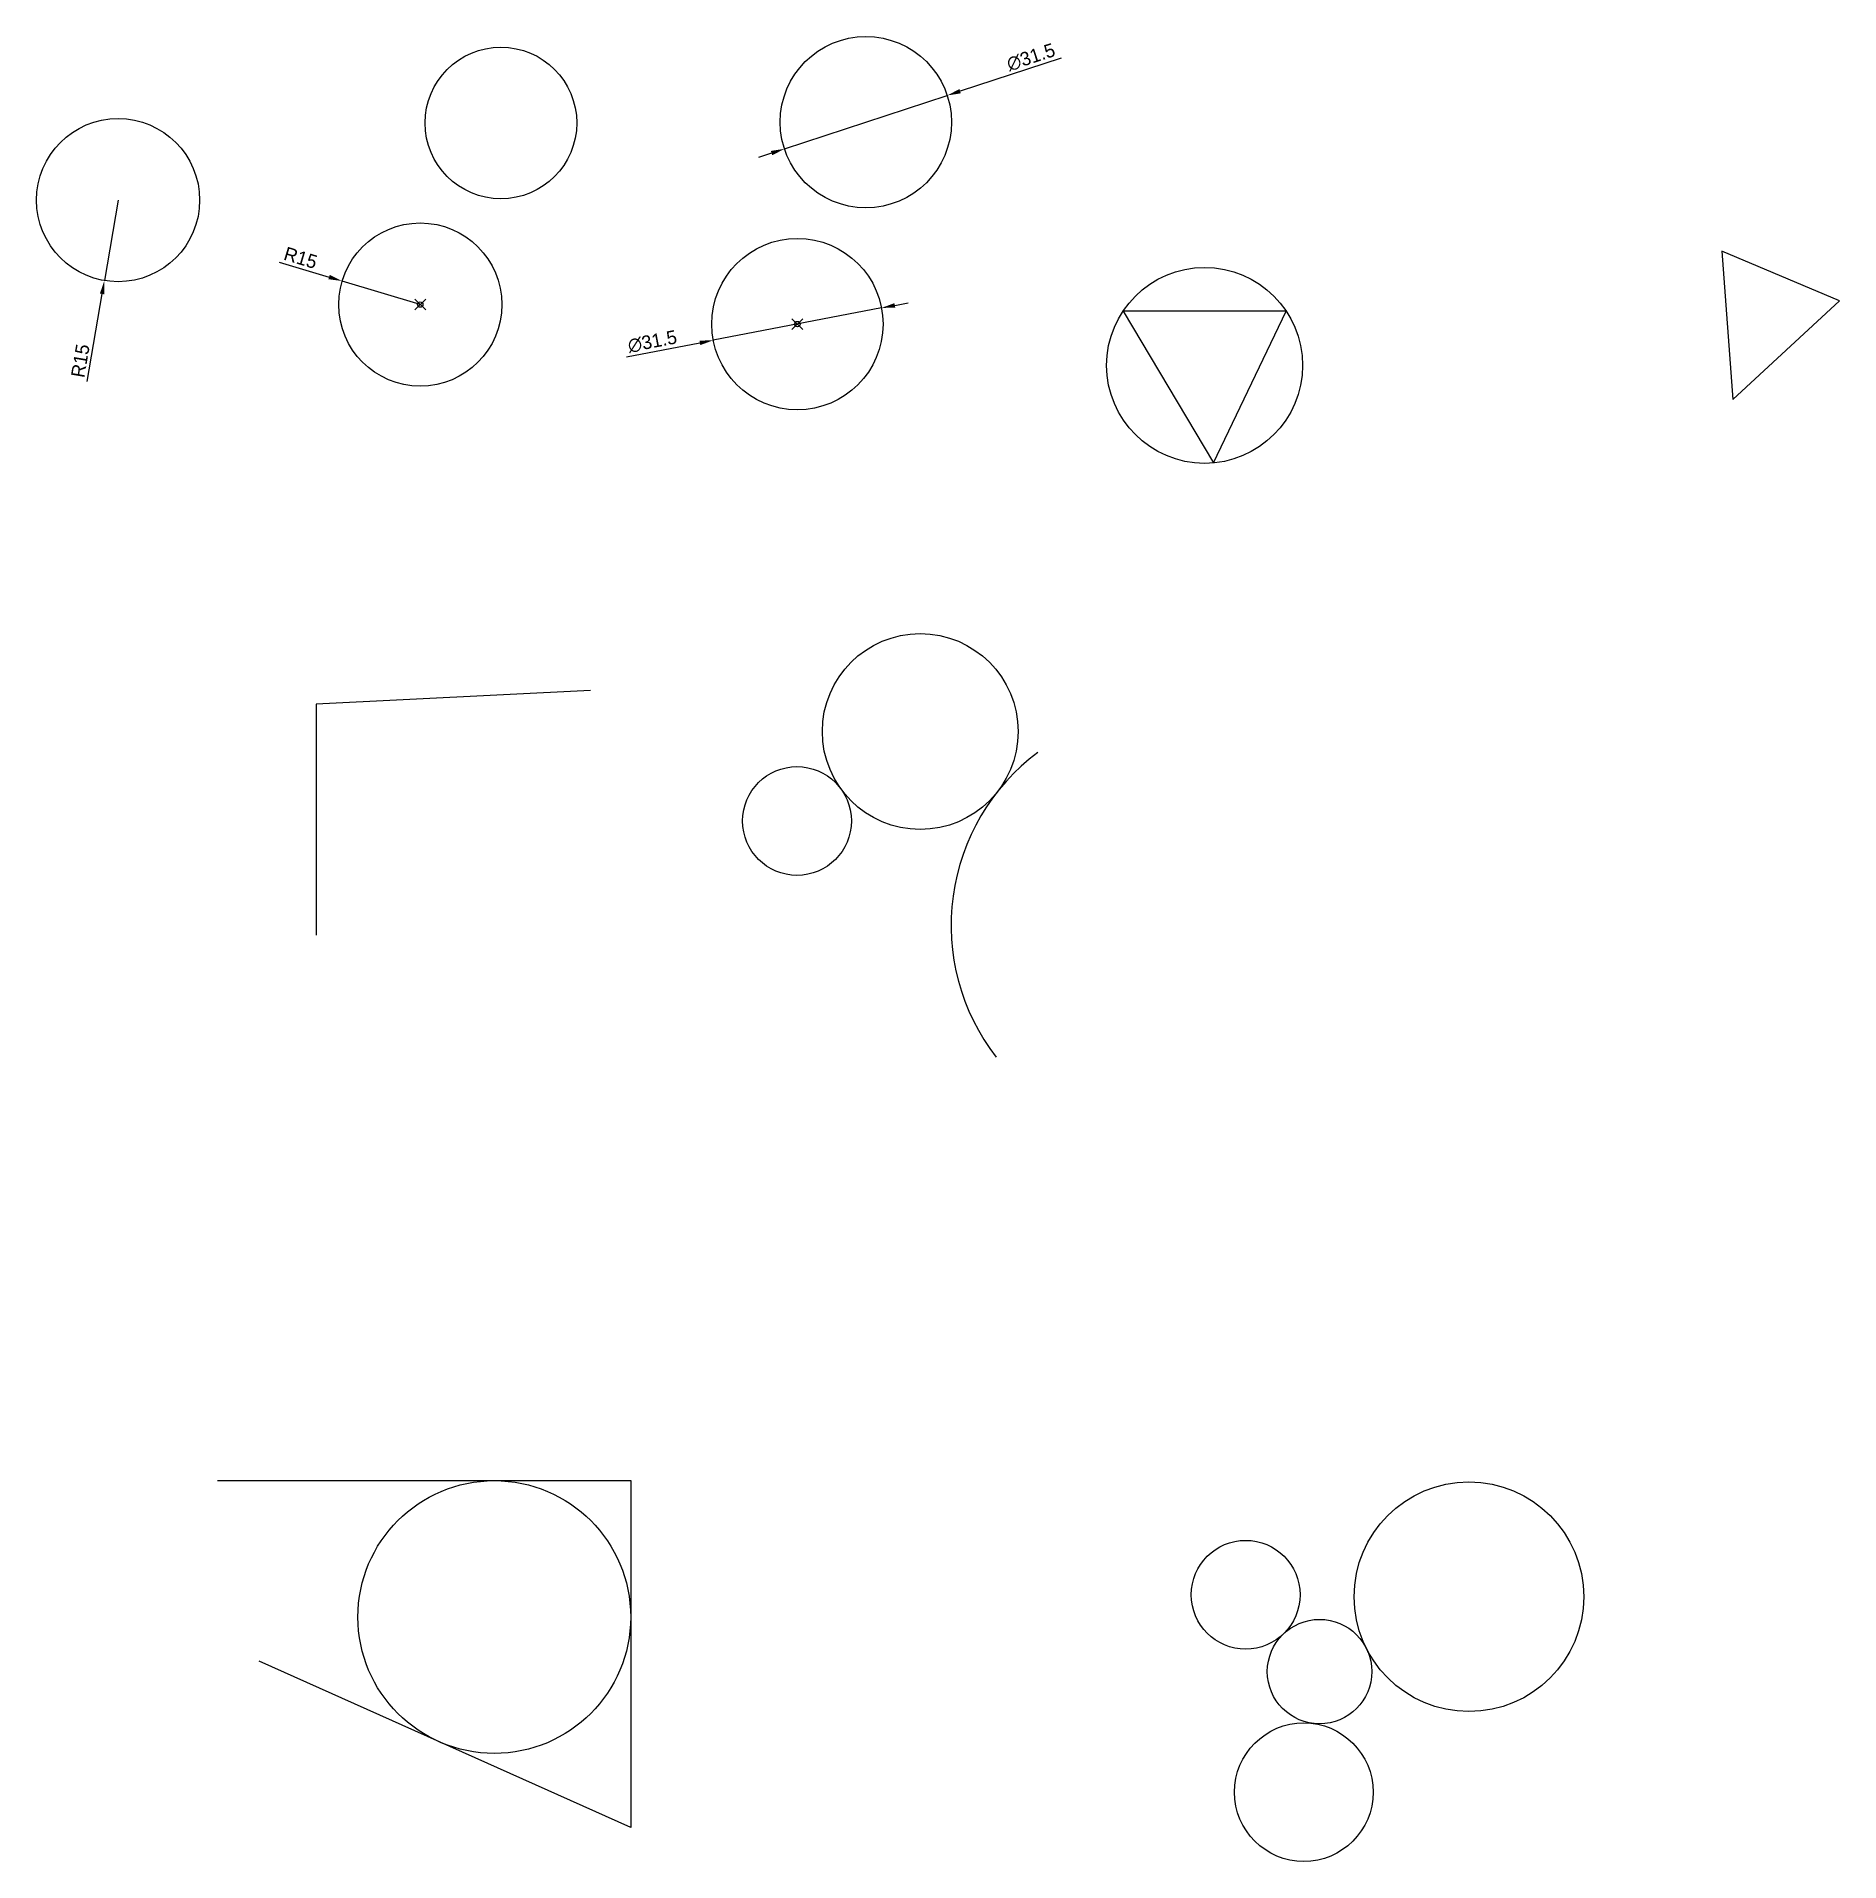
# Model space of a CAD drawing. Header units: millimetres. Extents: x 199 to 530, y -92 to 244.
import ezdxf

# ---------------------------------------------------------------- set-up
doc = ezdxf.new("R2010")
doc.units = ezdxf.units.MM
doc.header["$PDMODE"] = 35
doc.header["$PDSIZE"] = -3
doc.dimstyles.new('ISO-25', dxfattribs={"dimtxt": 2.5, "dimasz": 2.5, "dimexe": 1.25, "dimexo": 0.625, "dimtad": 1, "dimdsep": 46, "dimtxsty": 'Standard', "dimcen": 2.5, "dimadec": 0, "dimazin": 0, "dimtfac": 1, "dimtmove": 0, "dimatfit": 3, "dimfxl": 1, "dimarcsym": 0})

# ---------------------------------------------------------------- blocks, each defined once
blk = doc.blocks.new('*D1')
at = {"color": 0, "lineweight": -2, "transparency": 16777216}
for p, q in [((243.31, 202.58), (252.48, 199.81)), ((269.24, 194.76), (254.88, 199.09))]:
    blk.add_line(p, q, dxfattribs=at)
at = {"color": 0, "transparency": 16777216}
blk.add_solid([(252.6, 200.21), (252.36, 199.42), (254.88, 199.09)], dxfattribs=at)
at = {"layer": 'Defpoints', "color": 0, "transparency": 16777216}
for p in [(254.88, 199.09), (269.24, 194.76)]:
    blk.add_point(p, dxfattribs=at)
at = {"color": 0, "transparency": 16777216, "insert": (247.24, 203.35), "char_height": 2.5, "attachment_point": 5, "rotation": 343.2198}
blk.add_mtext('R15', dxfattribs=at)
blk = doc.blocks.new('*D2')
at = {"color": 0, "lineweight": -2, "transparency": 16777216}
for p, q in [((356.5, 194.61), (358.95, 195.08)), ((354.04, 194.14), (323.11, 188.19)), ((307.15, 185.12), (320.65, 187.72))]:
    blk.add_line(p, q, dxfattribs=at)
at = {"color": 0, "transparency": 16777216}
for points in [[(356.42, 195.02), (356.58, 194.2), (354.04, 194.14)], [(320.58, 188.13), (320.73, 187.31), (323.11, 188.19)]]:
    blk.add_solid(points, dxfattribs=at)
at = {"layer": 'Defpoints', "color": 0, "transparency": 16777216}
for p in [(354.04, 194.14), (323.11, 188.19)]:
    blk.add_point(p, dxfattribs=at)
at = {"color": 0, "transparency": 16777216, "insert": (311.91, 187.95), "char_height": 2.5, "attachment_point": 5, "rotation": 10.8863}
blk.add_mtext('∅31.5', dxfattribs=at)
blk = doc.blocks.new('*D4')
at = {"color": 0, "lineweight": -2, "transparency": 16777216}
for p, q in [((213.68, 213.97), (211.16, 199.18)), ((208, 180.61), (210.74, 196.71))]:
    blk.add_line(p, q, dxfattribs=at)
at = {"color": 0, "transparency": 16777216}
blk.add_solid([(210.33, 196.78), (211.15, 196.64), (211.16, 199.18)], dxfattribs=at)
at = {"layer": 'Defpoints', "color": 0, "transparency": 16777216}
for p in [(213.68, 213.97), (211.16, 199.18)]:
    blk.add_point(p, dxfattribs=at)
at = {"color": 0, "transparency": 16777216, "insert": (206.75, 184.42), "char_height": 2.5, "attachment_point": 5, "rotation": 80.3445}
blk.add_mtext('R15', dxfattribs=at)
blk = doc.blocks.new('*D5')
at = {"color": 0, "lineweight": -2, "transparency": 16777216}
for p, q in [((387.05, 240.08), (368.5, 233.99)), ((336.2, 223.39), (366.13, 233.21)), ((333.83, 222.61), (331.45, 221.83))]:
    blk.add_line(p, q, dxfattribs=at)
at = {"color": 0, "transparency": 16777216}
for points in [[(368.38, 234.39), (368.63, 233.6), (366.13, 233.21)], [(333.7, 223.01), (333.96, 222.21), (336.2, 223.39)]]:
    blk.add_solid(points, dxfattribs=at)
at = {"layer": 'Defpoints', "color": 0, "transparency": 16777216}
for p in [(366.13, 233.21), (336.2, 223.39)]:
    blk.add_point(p, dxfattribs=at)
at = {"color": 0, "transparency": 16777216, "insert": (381.52, 240.24), "char_height": 2.5, "attachment_point": 5, "rotation": 18.1721}
blk.add_mtext('∅31.5', dxfattribs=at)

msp = doc.modelspace()

# ---------------------------------------------------------------- linework, layer by layer
at = {"color": 4}
for p, q in [((508.573, 204.586), (510.577, 177.325)), ((530.185, 195.447), (508.573, 204.586)), ((510.577, 177.325), (530.185, 195.447)), ((398.452, 193.541), (415.107, 165.643)), ((428.452, 193.541), (398.452, 193.541)), ((415.107, 165.643), (428.452, 193.541)), ((300.561, 123.78), (250.087, 121.269)), ((250.087, 121.269), (250.087, 78.793)), ((231.941, -21.492), (307.927, -21.492)), ((307.927, -21.492), (307.927, -85.287)), ((307.927, -85.287), (239.603, -54.665))]:
    msp.add_line(p, q, dxfattribs=at)
for centre, radius in [((284.065, 228.153), 13.943), ((351.165, 228.302), 15.75), ((213.678, 213.967), 15), ((269.239, 194.762), 15), ((338.576, 191.164), 15.75), ((413.452, 183.575), 18.009), ((361.166, 116.256), 18), ((282.851, -46.569), 25.076), ((434.589, -56.609), 9.606)]:
    msp.add_circle(centre, radius)
for centre, radius in [((338.506, 99.809), 10), ((462.051, -42.84), 21.115), ((421, -42.476), 10), ((431.695, -78.775), 12.748)]:
    msp.add_circle(centre, radius, dxfattribs=at)
msp.add_arc((406.485, 80.621), 39.651, 126.72292, 217.72939, dxfattribs=at)
for p in [(269.239, 194.762), (338.576, 191.164)]:
    msp.add_point(p)

# ---------------------------------------------------------------- dimensions: what is measured, and where the dimension line sits
dim = msp.add_diameter_dim_2p(p1=(336.201, 223.39), p2=(366.13, 233.214), dimstyle='ISO-25')
dim.commit()
dim.dimension.update_dxf_attribs({"geometry": '*D5', "text_midpoint": (382.1, 238.456), "dimtype": 163})
dim = msp.add_radius_dim(center=(213.678, 213.967), mpoint=(211.162, 199.179), dimstyle='ISO-25')
dim.commit()
dim.dimension.update_dxf_attribs({"geometry": '*D4', "text_midpoint": (208.597, 184.102), "dimtype": 164})
dim = msp.add_radius_dim(center=(269.239, 194.762), mpoint=(254.877, 199.092), dimstyle='ISO-25', dxfattribs=at)
dim.commit()
dim.dimension.update_dxf_attribs({"geometry": '*D1', "text_midpoint": (247.241, 203.353)})
dim = msp.add_diameter_dim_2p(p1=(354.042, 194.139), p2=(323.109, 188.19), dimstyle='ISO-25', dxfattribs=at)
dim.commit()
dim.dimension.update_dxf_attribs({"geometry": '*D2', "text_midpoint": (312.268, 186.105), "dimtype": 163})

doc.saveas('drawing.dxf')
